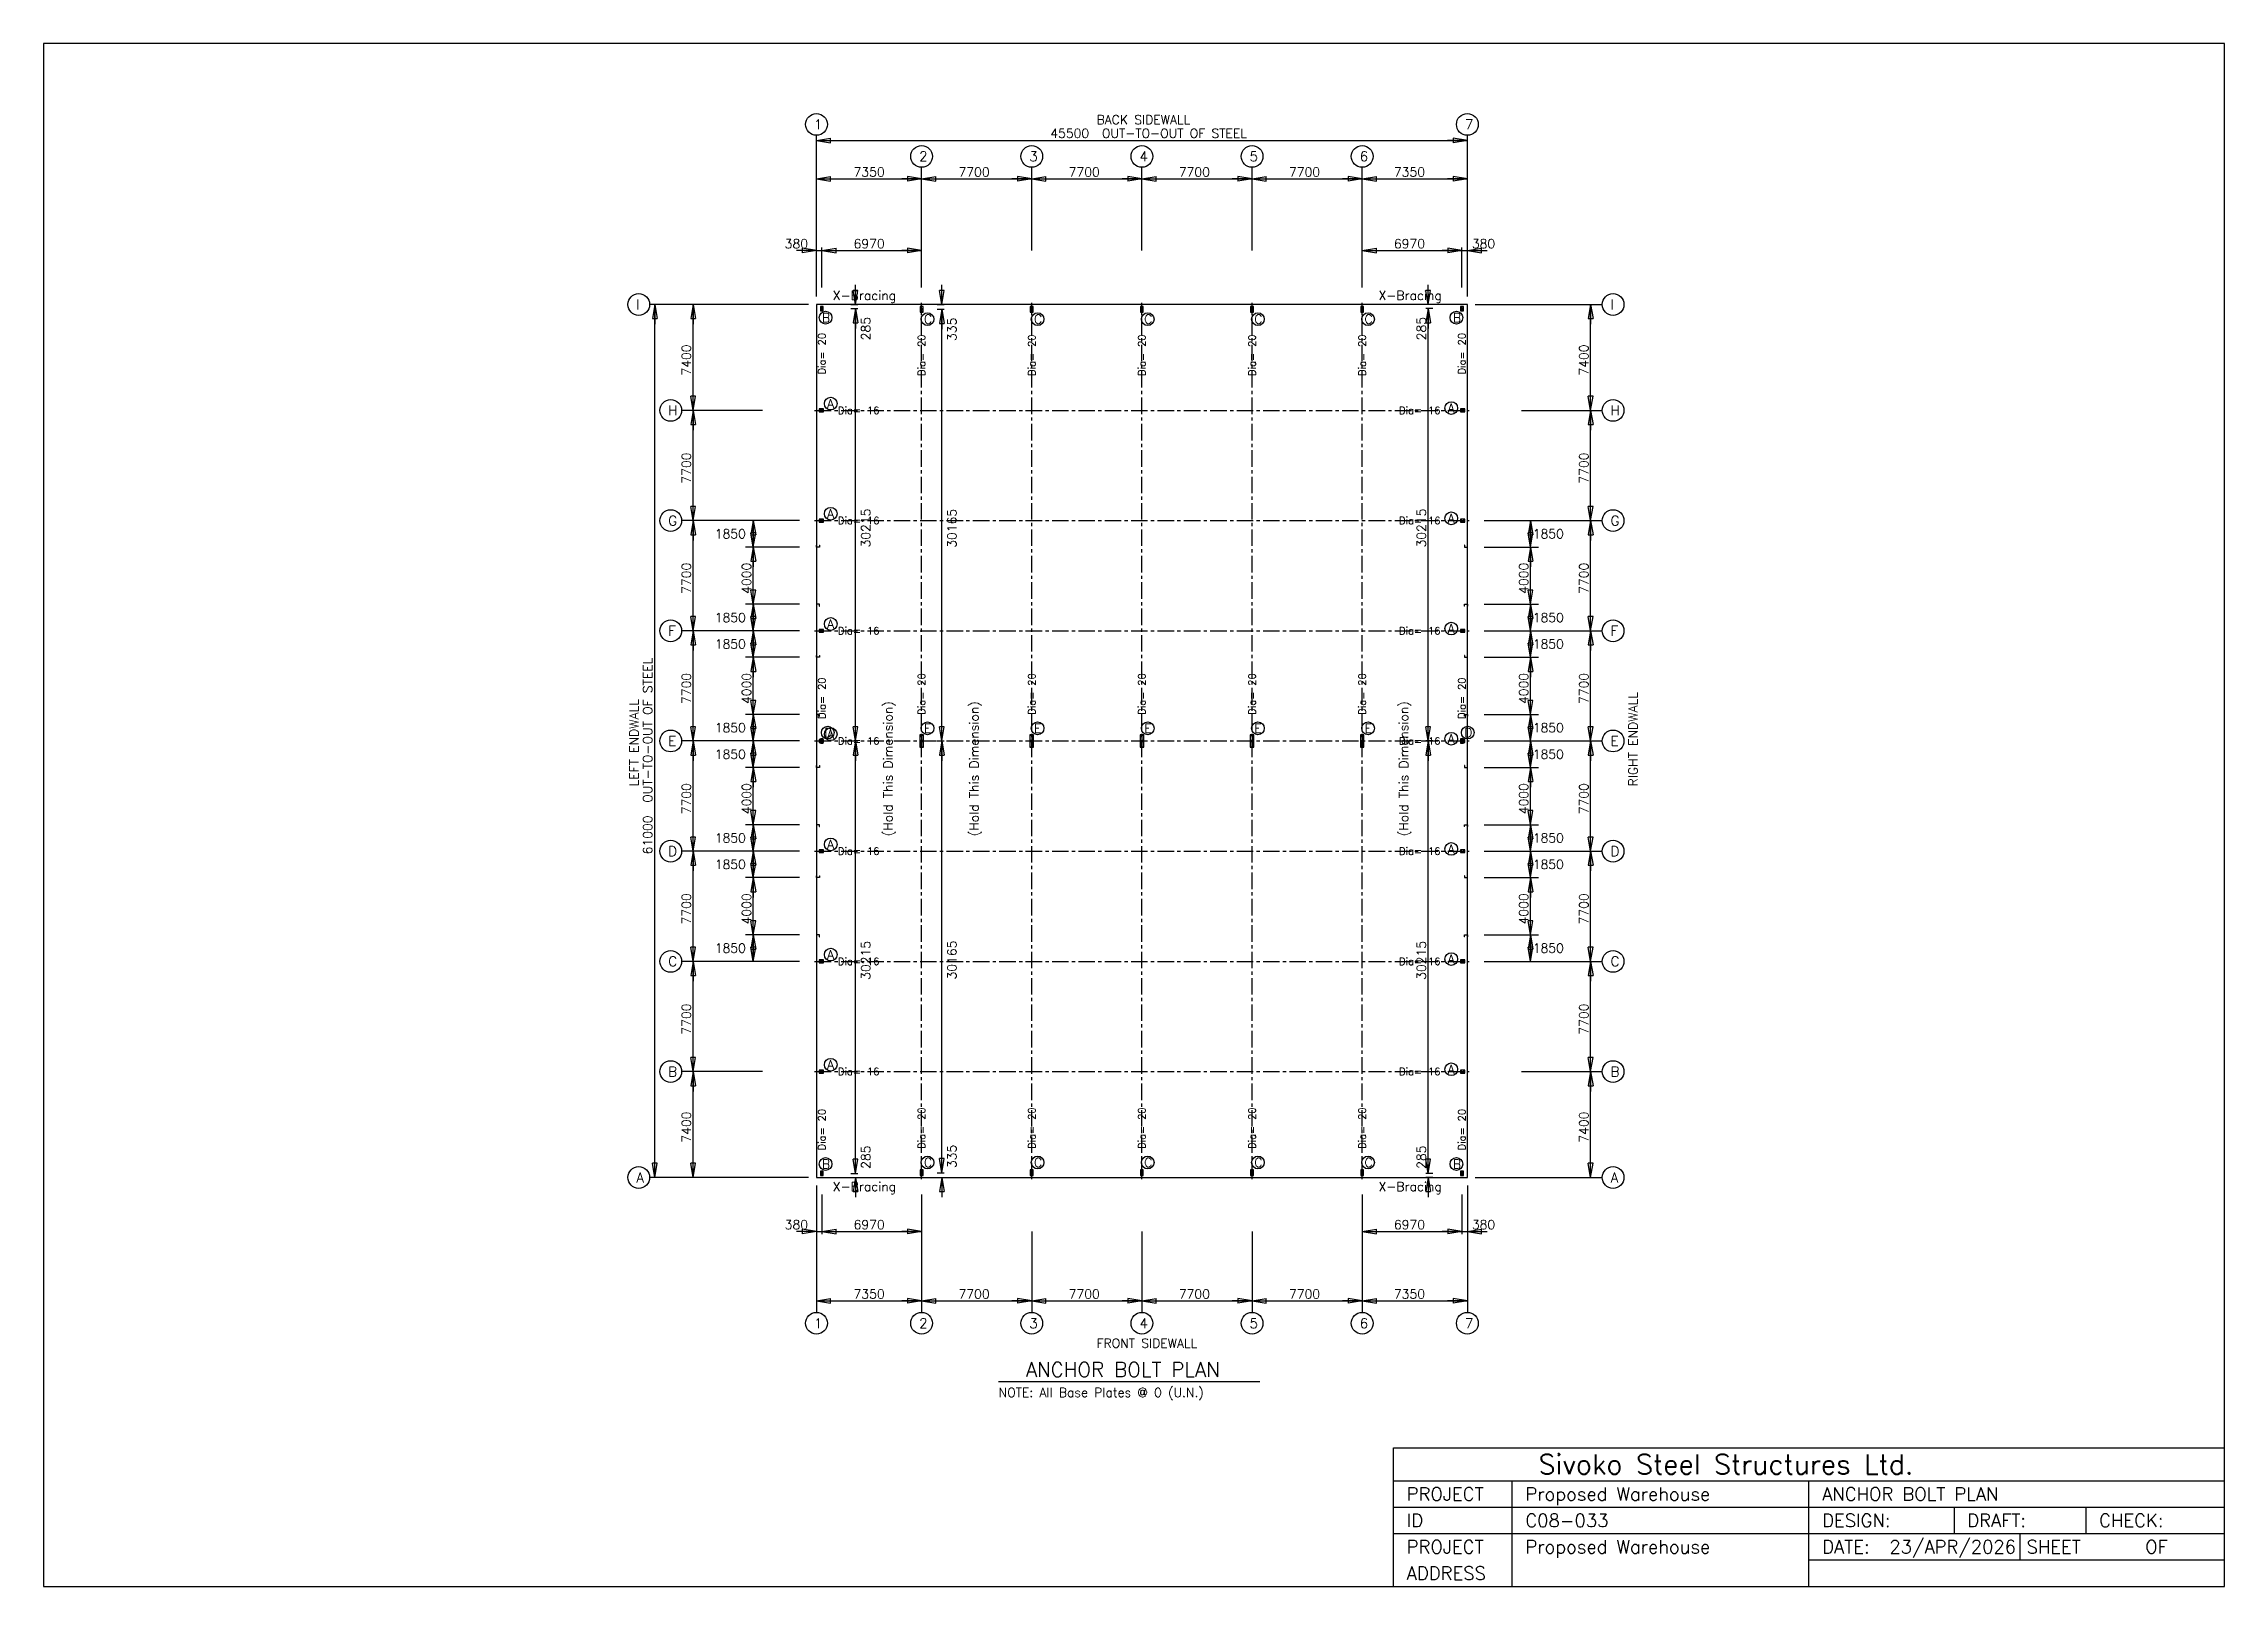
# Model space of a CAD drawing. Extents: x 0 to 152445, y 0 to 107800.
import ezdxf

# ---------------------------------------------------------------- set-up
doc = ezdxf.new("R2010")
doc.units = 0
doc.linetypes.add('CENTER', pattern=[1843.858, 1152.412, -230.482, 230.482, -230.482])
doc.linetypes.add('CONTIN', pattern=[0])
doc.layers.get('0').update_dxf_attribs({"linetype": 'CONTIN'})
for name, color, linetype in [('1', 7, 'CONTIN'), ('10', 10, 'CONTIN'), ('11', 7, 'CONTIN'), ('12', 6, 'CONTIN'), ('13', 1, 'CONTIN'), ('14', 7, 'CONTIN'), ('15', 7, 'CONTIN'), ('16', 7, 'CONTIN'), ('2', 6, 'CONTIN'), ('22', 7, 'CONTIN'), ('27', 1, 'CENTER')]:
    doc.layers.add(name, color=color, linetype=linetype)
doc.styles.add('SIMPLEX', font='SIMPLEX')

# ---------------------------------------------------------------- blocks, each defined once
blk = doc.blocks.new('WCOL')
for p, q in [((-608.474, 1186.523), (608.474, 1186.523)), ((-608.474, 0), (608.474, 0)), ((0, 1186.523), (0, 0))]:
    blk.add_line(p, q)
blk = doc.blocks.new('BOLT_0')
at = {"layer": '1'}
blk.add_circle((0, 0), 25.4, dxfattribs=at)
blk = doc.blocks.new('SCCOL')
for p, q in [((608.474, 1186.523), (0, 1186.523)), ((0, 1186.523), (0, 0)), ((0, 0), (608.474, 0)), ((608.474, 1085.111), (608.474, 1186.523)), ((608.474, 0), (608.474, 101.412))]:
    blk.add_line(p, q)
blk = doc.blocks.new('ARROW')
at = {"layer": '2'}
for p, q in [((0, 0), (-1384.277, 0)), ((0, 0), (-988.77, 164.795)), ((-988.77, 164.795), (-988.77, -164.795)), ((0, 0), (-988.77, -164.795))]:
    blk.add_line(p, q, dxfattribs=at)
blk = doc.blocks.new('ANCHOR')
for p, q in [((0, 61000.004), (0, 0)), ((45500, 61000.004), (0, 61000.004)), ((45500, 0), (45500, 61000.004)), ((0, 0), (45500, 0))]:
    blk.add_line(p, q)
at = {"layer": '10'}
for p, q in [((480, 60865.004), (280, 60865.004)), ((280, 60865.004), (280, 60565.004)), ((280, 60565.004), (480, 60565.004)), ((480, 60565.004), (480, 60865.004)), ((7450, 60865.004), (7250, 60865.004)), ((7250, 60865.004), (7250, 60465.004)), ((7250, 60465.004), (7450, 60465.004)), ((7450, 60465.004), (7450, 60865.004)), ((15149.999, 60865.004), (14949.999, 60865.004)), ((14949.999, 60865.004), (14949.999, 60465.004)), ((14949.999, 60465.004), (15149.999, 60465.004)), ((15149.999, 60465.004), (15149.999, 60865.004)), ((22849.998, 60865.004), (22649.998, 60865.004)), ((22649.998, 60865.004), (22649.998, 60465.004)), ((22649.998, 60465.004), (22849.998, 60465.004)), ((22849.998, 60465.004), (22849.998, 60865.004)), ((30549.998, 60865.004), (30349.998, 60865.004)), ((30349.998, 60865.004), (30349.998, 60465.004)), ((30349.998, 60465.004), (30549.998, 60465.004)), ((30549.998, 60465.004), (30549.998, 60865.004)), ((38250, 60865.004), (38050, 60865.004)), ((38050, 60865.004), (38050, 60465.004)), ((38050, 60465.004), (38250, 60465.004)), ((38250, 60465.004), (38250, 60865.004)), ((45220, 60865.004), (45020, 60865.004)), ((45020, 60865.004), (45020, 60565.004)), ((45020, 60565.004), (45220, 60565.004)), ((45220, 60565.004), (45220, 60865.004)), ((485, 53700.004), (184.999, 53700.004)), ((184.999, 53700.004), (184.999, 53500)), ((184.999, 53500), (485, 53500)), ((485, 53500), (485, 53700.004)), ((45315, 53700.004), (45015, 53700.004)), ((45015, 53700.004), (45015, 53500)), ((45015, 53500), (45315, 53500)), ((45315, 53500), (45315, 53700.004)), ((485, 46000), (184.999, 46000)), ((184.999, 46000), (184.999, 45800)), ((184.999, 45800), (485, 45800)), ((485, 45800), (485, 46000)), ((45315, 46000), (45015, 46000)), ((45015, 46000), (45015, 45800)), ((45015, 45800), (45315, 45800)), ((45315, 45800), (45315, 46000)), ((485, 38300), (184.999, 38300)), ((184.999, 38300), (184.999, 38100)), ((485, 38100), (485, 38300)), ((45315, 38300), (45015, 38300)), ((45015, 38300), (45015, 38100)), ((45315, 38100), (45315, 38300)), ((184.999, 38100), (485, 38100)), ((45015, 38100), (45315, 38100)), ((485, 30599.998), (184.999, 30599.998)), ((184.999, 30599.998), (184.999, 30399.998)), ((280, 30650.002), (280, 30350.002)), ((480, 30650.002), (280, 30650.002)), ((480, 30350.002), (480, 30650.002)), ((485, 30399.998), (485, 30599.998)), ((7225, 30925.002), (7225, 30075.002)), ((7475, 30925.002), (7225, 30925.002)), ((7475, 30075.002), (7475, 30925.002)), ((14924.999, 30925.002), (14924.999, 30075.002)), ((15174.999, 30925.002), (14924.999, 30925.002)), ((15174.999, 30075.002), (15174.999, 30925.002)), ((22624.998, 30925.002), (22624.998, 30075.002)), ((22874.998, 30925.002), (22624.998, 30925.002)), ((22874.998, 30075.002), (22874.998, 30925.002)), ((30324.998, 30925.002), (30324.998, 30075.002)), ((30574.998, 30925.002), (30324.998, 30925.002)), ((30574.998, 30075.002), (30574.998, 30925.002)), ((38025, 30925.002), (38025, 30075.002)), ((38275, 30925.002), (38025, 30925.002)), ((38275, 30075.002), (38275, 30925.002)), ((45315, 30599.998), (45015, 30599.998)), ((45015, 30599.998), (45015, 30399.998)), ((45020, 30650.002), (45020, 30350.002)), ((45220, 30650.002), (45020, 30650.002)), ((45220, 30350.002), (45220, 30650.002)), ((45315, 30399.998), (45315, 30599.998)), ((184.999, 30399.998), (485, 30399.998)), ((280, 30350.002), (480, 30350.002)), ((7225, 30075.002), (7475, 30075.002)), ((14924.999, 30075.002), (15174.999, 30075.002)), ((22624.998, 30075.002), (22874.998, 30075.002)), ((30324.998, 30075.002), (30574.998, 30075.002)), ((38025, 30075.002), (38275, 30075.002)), ((45015, 30399.998), (45315, 30399.998)), ((45020, 30350.002), (45220, 30350.002)), ((485, 22899.998), (184.999, 22899.998)), ((184.999, 22899.998), (184.999, 22699.998)), ((485, 22699.998), (485, 22899.998)), ((45315, 22899.998), (45015, 22899.998)), ((45015, 22899.998), (45015, 22699.998)), ((45315, 22699.998), (45315, 22899.998)), ((184.999, 22699.998), (485, 22699.998)), ((45015, 22699.998), (45315, 22699.998)), ((485, 15199.999), (184.999, 15199.999)), ((184.999, 15199.999), (184.999, 14999.999)), ((184.999, 14999.999), (485, 14999.999)), ((485, 14999.999), (485, 15199.999)), ((45315, 15199.999), (45015, 15199.999)), ((45015, 15199.999), (45015, 14999.999)), ((45015, 14999.999), (45315, 14999.999)), ((45315, 14999.999), (45315, 15199.999)), ((485, 7500), (185, 7500)), ((185, 7500), (185, 7300)), ((185, 7300), (485, 7300)), ((485, 7300), (485, 7500)), ((45315, 7500), (45015, 7500)), ((45015, 7500), (45015, 7300)), ((45015, 7300), (45315, 7300)), ((45315, 7300), (45315, 7500)), ((280, 435), (280, 135)), ((480, 435), (280, 435)), ((280, 135), (480, 135)), ((480, 135), (480, 435)), ((7250, 535), (7250, 135)), ((7450, 535), (7250, 535)), ((7250, 135), (7450, 135)), ((7450, 135), (7450, 535)), ((14949.999, 535), (14949.999, 135)), ((15149.999, 535), (14949.999, 535)), ((14949.999, 135), (15149.999, 135)), ((15149.999, 135), (15149.999, 535)), ((22649.998, 535), (22649.998, 135)), ((22849.998, 535), (22649.998, 535)), ((22649.998, 135), (22849.998, 135)), ((22849.998, 135), (22849.998, 535)), ((30349.998, 535), (30349.998, 135)), ((30549.998, 535), (30349.998, 535)), ((30349.998, 135), (30549.998, 135)), ((30549.998, 135), (30549.998, 535)), ((38050, 535), (38050, 135)), ((38250, 535), (38050, 535)), ((38050, 135), (38250, 135)), ((38250, 135), (38250, 535)), ((45020, 435), (45020, 135)), ((45220, 435), (45020, 435)), ((45020, 135), (45220, 135)), ((45220, 135), (45220, 435))]:
    blk.add_line(p, q, dxfattribs=at)
at = {"layer": '12'}
for p, q in [((0, 61553.16), (0, 72826.055)), ((45500, 61553.16), (45500, 72826.055)), ((7350, 64779.914), (7350, 70588.07)), ((15049.999, 64779.914), (15049.999, 70588.07)), ((22749.998, 64779.914), (22749.998, 70588.07)), ((30449.998, 64779.914), (30449.998, 70588.07)), ((38150, 64779.914), (38150, 70588.07)), ((0, 62186.988), (0, 64971.215)), ((380, 62186.988), (380, 64971.215)), ((7350, 62186.988), (7350, 64971.215)), ((38150, 62186.988), (38150, 64971.215)), ((45120, 62186.988), (45120, 64971.215)), ((45500, 62186.988), (45500, 64971.215)), ((-553.158, 61000.004), (-11664.713, 61000.004)), ((46053.156, 61000.004), (54926.73, 61000.004)), ((-3779.911, 53600), (-9426.729, 53600)), ((49279.914, 53600), (54926.73, 53600)), ((-3779.911, 45900), (-9426.729, 45900)), ((-1186.984, 45900), (-4966.895, 45900)), ((46686.984, 45900), (50466.898, 45900)), ((49279.914, 45900), (54926.73, 45900)), ((-1186.984, 44050), (-4966.895, 44050)), ((46686.984, 44050.004), (50466.898, 44050.004)), ((-1186.984, 40050), (-4966.895, 40050)), ((46686.984, 40050), (50466.898, 40050)), ((-3779.911, 38200), (-9426.729, 38200)), ((-1186.984, 38200), (-4966.895, 38200)), ((-1186.984, 38200), (-4966.895, 38200)), ((46686.984, 38200), (50466.898, 38200)), ((46686.984, 38200), (50466.898, 38200)), ((49279.914, 38200), (54926.73, 38200)), ((-1186.984, 36349.996), (-4966.895, 36349.996)), ((46686.984, 36350), (50466.898, 36350)), ((-1186.984, 32349.996), (-4966.895, 32349.996)), ((46686.984, 32349.996), (50466.898, 32349.996)), ((-3779.911, 30499.998), (-9426.729, 30499.998)), ((-1186.984, 30499.998), (-4966.895, 30499.998)), ((-1186.984, 30499.998), (-4966.895, 30499.998)), ((46686.984, 30499.998), (50466.898, 30499.998)), ((46686.984, 30499.998), (50466.898, 30499.998)), ((49279.914, 30499.998), (54926.73, 30499.998)), ((-1186.984, 28649.996), (-4966.895, 28649.996)), ((46686.984, 28650), (50466.898, 28650)), ((-1186.984, 24649.998), (-4966.895, 24649.998)), ((46686.984, 24649.998), (50466.898, 24649.998)), ((-3779.911, 22799.998), (-9426.729, 22799.998)), ((-1186.984, 22799.998), (-4966.895, 22799.998)), ((-1186.984, 22799.998), (-4966.895, 22799.998)), ((46686.984, 22799.998), (50466.898, 22799.998)), ((46686.984, 22799.998), (50466.898, 22799.998)), ((49279.914, 22799.998), (54926.73, 22799.998)), ((-1186.984, 20949.998), (-4966.895, 20949.998)), ((46686.984, 20949.998), (50466.898, 20949.998)), ((-1186.984, 16949.998), (-4966.895, 16949.998)), ((46686.984, 16950), (50466.898, 16950)), ((-3779.911, 15099.999), (-9426.729, 15099.999)), ((-1186.984, 15099.999), (-4966.895, 15099.999)), ((46686.984, 15099.999), (50466.898, 15099.999)), ((49279.914, 15099.999), (54926.73, 15099.999)), ((-3779.911, 7400), (-9426.729, 7400)), ((49279.914, 7400), (54926.73, 7400)), ((-553.158, 0), (-11664.713, 0)), ((46053.156, 0), (54926.73, 0)), ((0, -553.158), (0, -9426.729)), ((0, -1186.984), (0, -3971.212)), ((380, -1186.984), (380, -3971.212)), ((7350, -1186.984), (7350, -3971.212)), ((38150, -1186.984), (38150, -3971.212)), ((45120, -1186.984), (45120, -3971.212)), ((45500, -553.158), (45500, -9426.729)), ((45500, -1186.984), (45500, -3971.212)), ((7350, -3779.911), (7350, -9426.729)), ((15049.999, -3779.911), (15049.999, -9426.729)), ((22749.998, -3779.911), (22749.998, -9426.729)), ((30449.998, -3779.911), (30449.998, -9426.729)), ((38150, -3779.911), (38150, -9426.729))]:
    blk.add_line(p, q, dxfattribs=at)
at = {"layer": '13'}
for centre in [(0, 73586.648), (45500, 73586.648), (7350, 71348.664), (15049.999, 71348.664), (22749.998, 71348.664), (30449.998, 71348.664), (38150, 71348.664), (-12425.304, 61000.004), (55687.324, 61000.004), (-10187.321, 53600), (55687.324, 53600), (-10187.321, 45900), (55687.324, 45900), (-10187.321, 38200), (55687.324, 38200), (-10187.321, 30499.998), (55687.324, 30499.998), (-10187.321, 22799.998), (55687.324, 22799.998), (-10187.321, 15099.999), (55687.324, 15099.999), (-10187.321, 7400), (55687.324, 7400), (-12425.304, 0), (55687.324, 0), (0, -10187.321), (7350, -10187.321), (15049.999, -10187.321), (22749.998, -10187.321), (30449.998, -10187.321), (38150, -10187.321), (45500, -10187.321)]:
    blk.add_circle(centre, 760.592, dxfattribs=at)
at = {"layer": '15'}
blk.add_line((12735.54, -14264.939), (30989.746, -14264.939), dxfattribs=at)
at = {"layer": '16'}
for centre in [(633.531, 60079.941), (7761.988, 59974.914), (15461.984, 59974.914), (23161.984, 59974.914), (30861.986, 59974.914), (38561.988, 59974.914), (44739.707, 60079.941), (995.444, 54075.371), (44377.793, 53758.461), (995.444, 46375.371), (44377.793, 46058.457), (995.444, 38675.367), (44377.793, 38358.453), (791.987, 31088.971), (995.444, 30975.367), (7761.988, 31385.07), (15461.984, 31385.07), (23161.984, 31385.07), (30861.986, 31385.07), (38561.988, 31385.07), (44377.793, 30658.453), (45531.988, 31088.971), (995.444, 23275.367), (44377.793, 22958.455), (995.444, 15575.368), (44377.793, 15258.456), (995.444, 7875.37), (44377.793, 7558.457), (633.531, 941.189), (7761.988, 1046.209), (15461.984, 1046.209), (23161.984, 1046.209), (30861.986, 1046.209), (38561.988, 1046.209), (44739.707, 941.189)]:
    blk.add_circle(centre, 443.679, dxfattribs=at)
at = {"layer": '2'}
for p, q in [((0, 72454.977), (45500, 72454.977)), ((0, 69781.383), (45500, 69781.383)), ((0, 64768.395), (7350, 64768.395)), ((38150, 64768.395), (45500, 64768.395)), ((-11293.636, 0), (-11293.636, 61000.004)), ((-8620.041, 0), (-8620.041, 61000.004)), ((2414.007, 61000.004), (2898.02, 61000.004)), ((8433.268, 61000.004), (8917.28, 61000.004)), ((43085.996, 61000.004), (42601.98, 61000.004)), ((54120.039, 0), (54120.039, 61000.004)), ((2414.007, 60715.004), (2898.02, 60715.004)), ((2736.683, 30500.002), (2736.683, 60715.004)), ((8433.268, 60665.004), (8917.28, 60665.004)), ((8755.943, 30500.002), (8755.943, 60665.004)), ((43085.996, 60715.004), (42601.98, 60715.004)), ((42763.32, 30500.002), (42763.32, 60715.004)), ((-4413.738, 38200), (-4413.738, 45900)), ((49913.738, 38200), (49913.738, 45900)), ((-4413.738, 30499.998), (-4413.738, 38200)), ((49913.738, 30499.998), (49913.738, 38200)), ((-4413.738, 22799.998), (-4413.738, 30499.998)), ((2414.007, 30500.002), (2898.02, 30500.002)), ((2414.007, 30500.002), (2898.02, 30500.002)), ((2736.683, 285), (2736.683, 30500.002)), ((2736.683, 30500.002), (2736.683, 30500.002)), ((8433.268, 30500.002), (8917.28, 30500.002)), ((8433.268, 30500.002), (8917.28, 30500.002)), ((8755.943, 335), (8755.943, 30500.002)), ((8755.943, 30500.002), (8755.943, 30500.002)), ((43085.996, 30500.002), (42601.98, 30500.002)), ((43085.996, 30500.002), (42601.98, 30500.002)), ((42763.32, 285), (42763.32, 30500.002)), ((42763.32, 30500.002), (42763.32, 30500.002)), ((49913.738, 22799.998), (49913.738, 30499.998)), ((-4413.738, 15099.999), (-4413.738, 22799.998)), ((49913.738, 15099.999), (49913.738, 22799.998)), ((2414.007, 285), (2898.02, 285)), ((2414.007, 0), (2898.02, 0)), ((8433.268, 335), (8917.28, 335)), ((8433.268, 0), (8917.28, 0)), ((43085.996, 285), (42601.98, 285)), ((43085.996, 0), (42601.98, 0)), ((0, -3768.387), (7350, -3768.387)), ((38150, -3768.387), (45500, -3768.387)), ((0, -8620.041), (45500, -8620.041))]:
    blk.add_line(p, q, dxfattribs=at)
at = {"layer": '27'}
for p, q in [((7350, -126.765), (7350, 61126.766)), ((15049.999, -126.765), (15049.999, 61126.766)), ((22749.998, -126.765), (22749.998, 61126.766)), ((30449.998, -126.765), (30449.998, 61126.766)), ((38150, -126.765), (38150, 61126.766)), ((-126.765, 53600), (45626.766, 53600)), ((-126.765, 45900), (45626.766, 45900)), ((-126.765, 38200), (45626.766, 38200)), ((-126.765, 30499.998), (45626.766, 30499.998)), ((-126.765, 22799.998), (45626.766, 22799.998)), ((-126.765, 15099.999), (45626.766, 15099.999)), ((-126.765, 7400), (45626.766, 7400))]:
    blk.add_line(p, q, dxfattribs=at)
at = {"layer": '10'}
for name, p, xscale, yscale, zscale, rotation in [('WCOL', (380, 60850.004), 0.11504199, 0.221656, 0.221656, 180), ('WCOL', (7350, 60850.004), 0.14380248, 0.31016668, 0.31016668, 180), ('WCOL', (15049.999, 60850.004), 0.14380248, 0.31016668, 0.31016668, 180), ('WCOL', (22749.998, 60850.004), 0.14380248, 0.31016668, 0.31016668, 180), ('WCOL', (30449.998, 60850.004), 0.14380248, 0.31016668, 0.31016668, 180), ('WCOL', (38150, 60850.004), 0.14380248, 0.31016668, 0.31016668, 180), ('WCOL', (45120, 60850.004), 0.11504199, 0.221656, 0.221656, 180), ('WCOL', (200, 53600), 0.09039012, 0.18962964, 0.18962964, -90), ('WCOL', (45300, 53600), 0.09039012, 0.18962964, 0.18962964, 90), ('WCOL', (200, 45900), 0.09039012, 0.18962964, 0.18962964, -90), ('WCOL', (45300, 45900), 0.09039012, 0.18962964, 0.18962964, 90), ('SCCOL', (0, 44050), -0.208719, 0.17125664, 0.17125664, -90), ('SCCOL', (45500, 44050.004), 0.20871904, 0.17125664, 0.17125664, 90), ('SCCOL', (0, 40050), 0.20871904, 0.17125664, 0.17125664, -90), ('SCCOL', (45500, 40050), -0.208719, 0.17125664, 0.17125664, 90), ('WCOL', (200, 38200), 0.09039012, 0.18962964, 0.18962964, -90), ('WCOL', (45300, 38200), 0.09039012, 0.18962964, 0.18962964, 90), ('SCCOL', (0, 36349.996), -0.208719, 0.17125664, 0.17125664, -90), ('SCCOL', (45500, 36350), 0.20871904, 0.17125664, 0.17125664, 90), ('SCCOL', (0, 32349.996), 0.20871904, 0.17125664, 0.17125664, -90), ('SCCOL', (45500, 32349.996), -0.208719, 0.17125664, 0.17125664, 90), ('WCOL', (200, 30499.998), 0.09039012, 0.18962964, 0.18962964, -90), ('WCOL', (45300, 30499.998), 0.09039012, 0.18962964, 0.18962964, 90), ('SCCOL', (0, 28649.996), -0.208719, 0.17125664, 0.17125664, -90), ('SCCOL', (45500, 28650), 0.20871904, 0.17125664, 0.17125664, 90), ('SCCOL', (0, 24649.998), 0.20871904, 0.17125664, 0.17125664, -90), ('SCCOL', (45500, 24649.998), -0.208719, 0.17125664, 0.17125664, 90), ('WCOL', (200, 22799.998), 0.09039012, 0.18962964, 0.18962964, -90), ('WCOL', (45300, 22799.998), 0.09039012, 0.18962964, 0.18962964, 90), ('SCCOL', (0, 20949.998), -0.208719, 0.17125664, 0.17125664, -90), ('SCCOL', (45500, 20949.998), 0.20871904, 0.17125664, 0.17125664, 90), ('SCCOL', (0, 16949.998), 0.20871904, 0.17125664, 0.17125664, -90), ('SCCOL', (45500, 16950), -0.208719, 0.17125664, 0.17125664, 90), ('WCOL', (200, 15099.999), 0.09039012, 0.18962964, 0.18962964, -90), ('WCOL', (45300, 15099.999), 0.09039012, 0.18962964, 0.18962964, 90), ('WCOL', (200, 7400), 0.09039012, 0.18962964, 0.18962964, -90), ('WCOL', (45300, 7400), 0.09039012, 0.18962964, 0.18962964, 90)]:
    blk.add_blockref(name, p, dxfattribs=dict(at, xscale=xscale, yscale=yscale, zscale=zscale, rotation=rotation))
for name, p, xscale, yscale, zscale in [('BOLT_0', (330, 60765.004), 0.39370076, 0.39370076, 0.39370076), ('BOLT_0', (330, 60665.004), 0.39370076, 0.39370076, 0.39370076), ('BOLT_0', (430, 60765.004), 0.39370076, 0.39370076, 0.39370076), ('BOLT_0', (430, 60665.004), 0.39370076, 0.39370076, 0.39370076), ('BOLT_0', (7300, 60715.004), 0.39370076, 0.39370076, 0.39370076), ('BOLT_0', (7300, 60615.004), 0.39370076, 0.39370076, 0.39370076), ('BOLT_0', (7400, 60715.004), 0.39370076, 0.39370076, 0.39370076), ('BOLT_0', (7400, 60615.004), 0.39370076, 0.39370076, 0.39370076), ('BOLT_0', (14999.999, 60715.004), 0.39370076, 0.39370076, 0.39370076), ('BOLT_0', (14999.999, 60615.004), 0.39370076, 0.39370076, 0.39370076), ('BOLT_0', (15099.999, 60715.004), 0.39370076, 0.39370076, 0.39370076), ('BOLT_0', (15099.999, 60615.004), 0.39370076, 0.39370076, 0.39370076), ('BOLT_0', (22699.998, 60715.004), 0.39370076, 0.39370076, 0.39370076), ('BOLT_0', (22699.998, 60615.004), 0.39370076, 0.39370076, 0.39370076), ('BOLT_0', (22799.998, 60715.004), 0.39370076, 0.39370076, 0.39370076), ('BOLT_0', (22799.998, 60615.004), 0.39370076, 0.39370076, 0.39370076), ('BOLT_0', (30399.998, 60715.004), 0.39370076, 0.39370076, 0.39370076), ('BOLT_0', (30399.998, 60615.004), 0.39370076, 0.39370076, 0.39370076), ('BOLT_0', (30499.998, 60715.004), 0.39370076, 0.39370076, 0.39370076), ('BOLT_0', (30499.998, 60615.004), 0.39370076, 0.39370076, 0.39370076), ('BOLT_0', (38100, 60715.004), 0.39370076, 0.39370076, 0.39370076), ('BOLT_0', (38100, 60615.004), 0.39370076, 0.39370076, 0.39370076), ('BOLT_0', (38200, 60715.004), 0.39370076, 0.39370076, 0.39370076), ('BOLT_0', (38200, 60615.004), 0.39370076, 0.39370076, 0.39370076), ('BOLT_0', (45070, 60765.004), 0.39370076, 0.39370076, 0.39370076), ('BOLT_0', (45070, 60665.004), 0.39370076, 0.39370076, 0.39370076), ('BOLT_0', (45170, 60765.004), 0.39370076, 0.39370076, 0.39370076), ('BOLT_0', (45170, 60665.004), 0.39370076, 0.39370076, 0.39370076), ('BOLT_0', (285, 53650.004), 0.31496062, 0.31496062, 0.31496062), ('BOLT_0', (285, 53550), 0.31496062, 0.31496062, 0.31496062), ('BOLT_0', (385, 53650.004), 0.31496062, 0.31496062, 0.31496062), ('BOLT_0', (385, 53550), 0.31496062, 0.31496062, 0.31496062), ('BOLT_0', (45115, 53650.004), 0.31496062, 0.31496062, 0.31496062), ('BOLT_0', (45115, 53550), 0.31496062, 0.31496062, 0.31496062), ('BOLT_0', (45215, 53650.004), 0.31496062, 0.31496062, 0.31496062), ('BOLT_0', (45215, 53550), 0.31496062, 0.31496062, 0.31496062), ('BOLT_0', (285, 45950), 0.31496062, 0.31496062, 0.31496062), ('BOLT_0', (285, 45850), 0.31496062, 0.31496062, 0.31496062), ('BOLT_0', (385, 45950), 0.31496062, 0.31496062, 0.31496062), ('BOLT_0', (385, 45850), 0.31496062, 0.31496062, 0.31496062), ('BOLT_0', (45115, 45950), 0.31496062, 0.31496062, 0.31496062), ('BOLT_0', (45115, 45850), 0.31496062, 0.31496062, 0.31496062), ('BOLT_0', (45215, 45950), 0.31496062, 0.31496062, 0.31496062), ('BOLT_0', (45215, 45850), 0.31496062, 0.31496062, 0.31496062), ('BOLT_0', (285, 38250), 0.31496062, 0.31496062, 0.31496062), ('BOLT_0', (285, 38150), 0.31496062, 0.31496062, 0.31496062), ('BOLT_0', (385, 38250), 0.31496062, 0.31496062, 0.31496062), ('BOLT_0', (385, 38150), 0.31496062, 0.31496062, 0.31496062), ('BOLT_0', (45115, 38250), 0.31496062, 0.31496062, 0.31496062), ('BOLT_0', (45115, 38150), 0.31496062, 0.31496062, 0.31496062), ('BOLT_0', (45215, 38250), 0.31496062, 0.31496062, 0.31496062), ('BOLT_0', (45215, 38150), 0.31496062, 0.31496062, 0.31496062), ('BOLT_0', (285, 30549.998), 0.31496062, 0.31496062, 0.31496062), ('WCOL', (380, 30386.402), 0.1643457, 0.1914838, 0.1914838), ('BOLT_0', (330, 30550.002), 0.39370076, 0.39370076, 0.39370076), ('BOLT_0', (385, 30549.998), 0.31496062, 0.31496062, 0.31496062), ('BOLT_0', (430, 30550.002), 0.39370076, 0.39370076, 0.39370076), ('WCOL', (7350, 30090.303), 0.19721482, 0.69058912, 0.69058912), ('BOLT_0', (7300, 30550.002), 0.39370076, 0.39370076, 0.39370076), ('BOLT_0', (7400, 30550.002), 0.39370076, 0.39370076, 0.39370076), ('WCOL', (15049.999, 30090.303), 0.19721482, 0.69058912, 0.69058912), ('BOLT_0', (14999.999, 30550.002), 0.39370076, 0.39370076, 0.39370076), ('BOLT_0', (15099.999, 30550.002), 0.39370076, 0.39370076, 0.39370076), ('WCOL', (22749.998, 30090.303), 0.19721482, 0.69058912, 0.69058912), ('BOLT_0', (22699.998, 30550.002), 0.39370076, 0.39370076, 0.39370076), ('BOLT_0', (22799.998, 30550.002), 0.39370076, 0.39370076, 0.39370076), ('WCOL', (30449.998, 30090.303), 0.19721482, 0.69058912, 0.69058912), ('BOLT_0', (30399.998, 30550.002), 0.39370076, 0.39370076, 0.39370076), ('BOLT_0', (30499.998, 30550.002), 0.39370076, 0.39370076, 0.39370076), ('WCOL', (38150, 30090.303), 0.19721482, 0.69058912, 0.69058912), ('BOLT_0', (38100, 30550.002), 0.39370076, 0.39370076, 0.39370076), ('BOLT_0', (38200, 30550.002), 0.39370076, 0.39370076, 0.39370076), ('WCOL', (45120, 30386.402), 0.1643457, 0.1914838, 0.1914838), ('BOLT_0', (45070, 30550.002), 0.39370076, 0.39370076, 0.39370076), ('BOLT_0', (45115, 30549.998), 0.31496062, 0.31496062, 0.31496062), ('BOLT_0', (45170, 30550.002), 0.39370076, 0.39370076, 0.39370076), ('BOLT_0', (45215, 30549.998), 0.31496062, 0.31496062, 0.31496062), ('BOLT_0', (285, 30449.998), 0.31496062, 0.31496062, 0.31496062), ('BOLT_0', (330, 30450.002), 0.39370076, 0.39370076, 0.39370076), ('BOLT_0', (385, 30449.998), 0.31496062, 0.31496062, 0.31496062), ('BOLT_0', (430, 30450.002), 0.39370076, 0.39370076, 0.39370076), ('BOLT_0', (7300, 30450.002), 0.39370076, 0.39370076, 0.39370076), ('BOLT_0', (7400, 30450.002), 0.39370076, 0.39370076, 0.39370076), ('BOLT_0', (14999.999, 30450.002), 0.39370076, 0.39370076, 0.39370076), ('BOLT_0', (15099.999, 30450.002), 0.39370076, 0.39370076, 0.39370076), ('BOLT_0', (22699.998, 30450.002), 0.39370076, 0.39370076, 0.39370076), ('BOLT_0', (22799.998, 30450.002), 0.39370076, 0.39370076, 0.39370076), ('BOLT_0', (30399.998, 30450.002), 0.39370076, 0.39370076, 0.39370076), ('BOLT_0', (30499.998, 30450.002), 0.39370076, 0.39370076, 0.39370076), ('BOLT_0', (38100, 30450.002), 0.39370076, 0.39370076, 0.39370076), ('BOLT_0', (38200, 30450.002), 0.39370076, 0.39370076, 0.39370076), ('BOLT_0', (45070, 30450.002), 0.39370076, 0.39370076, 0.39370076), ('BOLT_0', (45115, 30449.998), 0.31496062, 0.31496062, 0.31496062), ('BOLT_0', (45170, 30450.002), 0.39370076, 0.39370076, 0.39370076), ('BOLT_0', (45215, 30449.998), 0.31496062, 0.31496062, 0.31496062), ('BOLT_0', (285, 22849.998), 0.31496062, 0.31496062, 0.31496062), ('BOLT_0', (285, 22749.998), 0.31496062, 0.31496062, 0.31496062), ('BOLT_0', (385, 22849.998), 0.31496062, 0.31496062, 0.31496062), ('BOLT_0', (385, 22749.998), 0.31496062, 0.31496062, 0.31496062), ('BOLT_0', (45115, 22849.998), 0.31496062, 0.31496062, 0.31496062), ('BOLT_0', (45115, 22749.998), 0.31496062, 0.31496062, 0.31496062), ('BOLT_0', (45215, 22849.998), 0.31496062, 0.31496062, 0.31496062), ('BOLT_0', (45215, 22749.998), 0.31496062, 0.31496062, 0.31496062), ('BOLT_0', (285, 15149.999), 0.31496062, 0.31496062, 0.31496062), ('BOLT_0', (285, 15049.999), 0.31496062, 0.31496062, 0.31496062), ('BOLT_0', (385, 15149.999), 0.31496062, 0.31496062, 0.31496062), ('BOLT_0', (385, 15049.999), 0.31496062, 0.31496062, 0.31496062), ('BOLT_0', (45115, 15149.999), 0.31496062, 0.31496062, 0.31496062), ('BOLT_0', (45115, 15049.999), 0.31496062, 0.31496062, 0.31496062), ('BOLT_0', (45215, 15149.999), 0.31496062, 0.31496062, 0.31496062), ('BOLT_0', (45215, 15049.999), 0.31496062, 0.31496062, 0.31496062), ('BOLT_0', (285, 7450), 0.31496062, 0.31496062, 0.31496062), ('BOLT_0', (285, 7350), 0.31496062, 0.31496062, 0.31496062), ('BOLT_0', (385, 7450), 0.31496062, 0.31496062, 0.31496062), ('BOLT_0', (385, 7350), 0.31496062, 0.31496062, 0.31496062), ('BOLT_0', (45115, 7450), 0.31496062, 0.31496062, 0.31496062), ('BOLT_0', (45115, 7350), 0.31496062, 0.31496062, 0.31496062), ('BOLT_0', (45215, 7450), 0.31496062, 0.31496062, 0.31496062), ('BOLT_0', (45215, 7350), 0.31496062, 0.31496062, 0.31496062), ('WCOL', (380, 150), 0.11504199, 0.221656, 0.221656), ('BOLT_0', (330, 335), 0.39370076, 0.39370076, 0.39370076), ('BOLT_0', (330, 235), 0.39370076, 0.39370076, 0.39370076), ('BOLT_0', (430, 335), 0.39370076, 0.39370076, 0.39370076), ('BOLT_0', (430, 235), 0.39370076, 0.39370076, 0.39370076), ('WCOL', (7350, 150), 0.14380248, 0.31016668, 0.31016668), ('BOLT_0', (7300, 385), 0.39370076, 0.39370076, 0.39370076), ('BOLT_0', (7300, 285), 0.39370076, 0.39370076, 0.39370076), ('BOLT_0', (7400, 385), 0.39370076, 0.39370076, 0.39370076), ('BOLT_0', (7400, 285), 0.39370076, 0.39370076, 0.39370076), ('WCOL', (15049.999, 150), 0.14380248, 0.31016668, 0.31016668), ('BOLT_0', (14999.999, 385), 0.39370076, 0.39370076, 0.39370076), ('BOLT_0', (14999.999, 285), 0.39370076, 0.39370076, 0.39370076), ('BOLT_0', (15099.999, 385), 0.39370076, 0.39370076, 0.39370076), ('BOLT_0', (15099.999, 285), 0.39370076, 0.39370076, 0.39370076), ('WCOL', (22749.998, 150), 0.14380248, 0.31016668, 0.31016668), ('BOLT_0', (22699.998, 385), 0.39370076, 0.39370076, 0.39370076), ('BOLT_0', (22699.998, 285), 0.39370076, 0.39370076, 0.39370076), ('BOLT_0', (22799.998, 385), 0.39370076, 0.39370076, 0.39370076), ('BOLT_0', (22799.998, 285), 0.39370076, 0.39370076, 0.39370076), ('WCOL', (30449.998, 150), 0.14380248, 0.31016668, 0.31016668), ('BOLT_0', (30399.998, 385), 0.39370076, 0.39370076, 0.39370076), ('BOLT_0', (30399.998, 285), 0.39370076, 0.39370076, 0.39370076), ('BOLT_0', (30499.998, 385), 0.39370076, 0.39370076, 0.39370076), ('BOLT_0', (30499.998, 285), 0.39370076, 0.39370076, 0.39370076), ('WCOL', (38150, 150), 0.14380248, 0.31016668, 0.31016668), ('BOLT_0', (38100, 385), 0.39370076, 0.39370076, 0.39370076), ('BOLT_0', (38100, 285), 0.39370076, 0.39370076, 0.39370076), ('BOLT_0', (38200, 385), 0.39370076, 0.39370076, 0.39370076), ('BOLT_0', (38200, 285), 0.39370076, 0.39370076, 0.39370076), ('WCOL', (45120, 150), 0.11504199, 0.221656, 0.221656), ('BOLT_0', (45070, 335), 0.39370076, 0.39370076, 0.39370076), ('BOLT_0', (45070, 235), 0.39370076, 0.39370076, 0.39370076), ('BOLT_0', (45170, 335), 0.39370076, 0.39370076, 0.39370076), ('BOLT_0', (45170, 235), 0.39370076, 0.39370076, 0.39370076)]:
    blk.add_blockref(name, p, dxfattribs=dict(at, xscale=xscale, yscale=yscale, zscale=zscale))
at = {"layer": '2'}
for p, rotation in [((0, 72454.977), 180), ((0, 69781.383), 180), ((7350, 69781.383), 180), ((15049.999, 69781.383), 180), ((22749.998, 69781.383), 180), ((30449.998, 69781.383), 180), ((38150, 69781.383), 180), ((0, 64768.395), 360), ((380, 64768.395), 180), ((380, 64768.395), 180), ((38150, 64768.395), 180), ((45120, 64768.395), 360), ((45500, 64768.395), 180), ((-11293.636, 61000.004), 90), ((-8620.041, 61000.004), 90), ((2736.683, 61000.004), 270), ((8755.943, 61000.004), 270), ((42763.32, 61000.004), 270), ((54120.039, 61000.004), 90), ((2736.683, 60715.004), 90), ((8755.943, 60665.004), 90), ((42763.32, 60715.004), 90), ((-8620.041, 53600), 270), ((54120.039, 53600), 270), ((-8620.041, 53600), 90), ((54120.039, 53600), 90), ((-8620.041, 45900), 270), ((54120.039, 45900), 270), ((-8620.041, 45900), 90), ((-4413.738, 45900), 90), ((49913.738, 45900), 90), ((54120.039, 45900), 90), ((-4413.738, 44050), 270), ((49913.738, 44050.004), 270), ((-4413.738, 44050), 90), ((49913.738, 44050.004), 90), ((-4413.738, 40050), 270), ((49913.738, 40050), 270), ((-4413.738, 40050), 90), ((49913.738, 40050), 90), ((-8620.041, 38200), 270), ((-8620.041, 38200), 90), ((-4413.738, 38200), 270), ((-4413.738, 38200), 90), ((49913.738, 38200), 270), ((49913.738, 38200), 90), ((54120.039, 38200), 270), ((54120.039, 38200), 90), ((-4413.738, 36349.996), 270), ((49913.738, 36350), 270), ((-4413.738, 36349.996), 90), ((49913.738, 36350), 90), ((-4413.738, 32349.996), 270), ((49913.738, 32349.996), 270), ((-4413.738, 32349.996), 90), ((49913.738, 32349.996), 90), ((-8620.041, 30499.998), 270), ((-8620.041, 30499.998), 90), ((-4413.738, 30499.998), 270), ((-4413.738, 30499.998), 90), ((2736.683, 30500.002), 270), ((2736.683, 30500.002), 90), ((8755.943, 30500.002), 270), ((8755.943, 30500.002), 90), ((42763.32, 30500.002), 270), ((42763.32, 30500.002), 90), ((49913.738, 30499.998), 270), ((49913.738, 30499.998), 90), ((54120.039, 30499.998), 270), ((54120.039, 30499.998), 90), ((-4413.738, 28649.996), 270), ((49913.738, 28650), 270), ((-4413.738, 28649.996), 90), ((49913.738, 28650), 90), ((-4413.738, 24649.998), 270), ((49913.738, 24649.998), 270), ((-4413.738, 24649.998), 90), ((49913.738, 24649.998), 90), ((-8620.041, 22799.998), 270), ((-4413.738, 22799.998), 270), ((49913.738, 22799.998), 270), ((54120.039, 22799.998), 270), ((-8620.041, 22799.998), 90), ((-4413.738, 22799.998), 90), ((-4413.738, 20949.998), 270), ((49913.738, 22799.998), 90), ((49913.738, 20949.998), 270), ((54120.039, 22799.998), 90), ((-4413.738, 20949.998), 90), ((49913.738, 20949.998), 90), ((-4413.738, 16949.998), 270), ((49913.738, 16950), 270), ((-4413.738, 16949.998), 90), ((49913.738, 16950), 90), ((-8620.041, 15099.999), 270), ((-4413.738, 15099.999), 270), ((49913.738, 15099.999), 270), ((54120.039, 15099.999), 270), ((-8620.041, 15099.999), 90), ((54120.039, 15099.999), 90), ((-8620.041, 7400), 270), ((54120.039, 7400), 270), ((-8620.041, 7400), 90), ((54120.039, 7400), 90), ((2736.683, 285), 270), ((8755.943, 335), 270), ((42763.32, 285), 270), ((-11293.636, 0), 270), ((-8620.041, 0), 270), ((2736.683, 0), 90), ((8755.943, 0), 90), ((42763.32, 0), 90), ((54120.039, 0), 270), ((0, -3768.387), 360), ((380, -3768.387), 180), ((380, -3768.387), 180), ((38150, -3768.387), 180), ((45120, -3768.387), 360), ((45500, -3768.387), 180), ((0, -8620.041), 180), ((7350, -8620.041), 180), ((15049.999, -8620.041), 180), ((22749.998, -8620.041), 180), ((30449.998, -8620.041), 180), ((38150, -8620.041), 180)]:
    blk.add_blockref('ARROW', p, dxfattribs=dict(at, rotation=rotation))
for p in [(45500, 72454.977), (7350, 69781.383), (15049.999, 69781.383), (22749.998, 69781.383), (30449.998, 69781.383), (38150, 69781.383), (45500, 69781.383), (7350, 64768.395), (45120, 64768.395), (7350, -3768.387), (45120, -3768.387), (7350, -8620.041), (15049.999, -8620.041), (22749.998, -8620.041), (30449.998, -8620.041), (38150, -8620.041), (45500, -8620.041)]:
    blk.add_blockref('ARROW', p, dxfattribs=at)
at = {"layer": '11', "style": 'SIMPLEX'}
for s, height, p in [('45500', 633.827, (16348.234, 72648.578)), ('7350', 633.827, (2597.347, 69939.844)), ('7700', 633.827, (9932.347, 69939.844)), ('7700', 633.827, (17632.346, 69939.844)), ('7700', 633.827, (25332.346, 69939.844)), ('7700', 633.827, (33032.348, 69939.844)), ('7350', 633.827, (40367.348, 69939.844)), ('380', 633.827, (-2218.393, 64926.852)), ('6970', 633.827, (2597.347, 64926.852)), ('6970', 633.827, (40367.348, 64926.852)), ('380', 633.827, (45816.914, 64926.852)), ('16', 507.061, (3530.75, 53346.473)), ('16', 507.061, (42755.199, 53346.473)), ('16', 507.061, (3530.75, 45646.469)), ('16', 507.061, (42755.199, 45646.469)), ('1850', 633.827, (-7107.5, 44658.086)), ('1850', 633.827, (50072.195, 44658.09)), ('1850', 633.827, (-7107.5, 38808.086)), ('16', 507.061, (3530.75, 37946.469)), ('16', 507.061, (42755.199, 37946.469)), ('1850', 633.827, (50072.195, 38808.086)), ('1850', 633.827, (-7107.5, 36958.086)), ('1850', 633.827, (50072.195, 36958.086)), ('1850', 633.827, (-7107.5, 31108.086)), ('16', 507.061, (3530.75, 30246.467)), ('16', 507.061, (42755.199, 30246.467)), ('1850', 633.827, (50072.195, 31108.086)), ('1850', 633.827, (-7107.5, 29258.084)), ('1850', 633.827, (50072.195, 29258.086)), ('1850', 633.827, (-7107.5, 23408.086)), ('16', 507.061, (3530.75, 22546.469)), ('16', 507.061, (42755.199, 22546.469)), ('1850', 633.827, (50072.195, 23408.086)), ('1850', 633.827, (-7107.5, 21558.086)), ('1850', 633.827, (50072.195, 21558.086)), ('1850', 633.827, (-7107.5, 15708.084)), ('16', 507.061, (3530.75, 14846.469)), ('16', 507.061, (42755.199, 14846.469)), ('1850', 633.827, (50072.195, 15708.086)), ('16', 507.061, (3530.75, 7146.47)), ('16', 507.061, (42755.199, 7146.47)), ('380', 633.827, (-2218.393, -3609.931)), ('6970', 633.827, (2597.347, -3609.931)), ('6970', 633.827, (40367.348, -3609.931)), ('380', 633.827, (45816.914, -3609.931)), ('7350', 633.827, (2597.347, -8461.584)), ('7700', 633.827, (9932.347, -8461.584)), ('7700', 633.827, (17632.346, -8461.584)), ('7700', 633.827, (25332.346, -8461.584)), ('7700', 633.827, (33032.348, -8461.584)), ('7350', 633.827, (40367.348, -8461.584))]:
    blk.add_text(s, height=height, dxfattribs=at).set_placement(p)
for s, height, p in [('285', 633.827, (3765.21, 58496.609)), ('335', 633.827, (9784.47, 58446.609)), ('285', 633.827, (42604.867, 58496.609)), ('7400', 633.827, (-8778.498, 56032.348)), ('20', 507.061, (633.531, 58140.434)), ('20', 507.061, (7603.531, 58035.41)), ('20', 507.061, (15303.529, 58035.41)), ('20', 507.061, (23003.529, 58035.41)), ('20', 507.061, (30703.529, 58035.41)), ('20', 507.061, (38403.531, 58035.41)), ('20', 507.061, (45373.535, 58140.434)), ('7400', 633.827, (53961.578, 56032.348)), ('7700', 633.827, (-8778.498, 48482.348)), ('7700', 633.827, (53961.578, 48482.348)), ('30215', 633.827, (3765.211, 44022.938)), ('30165', 633.827, (9784.471, 43997.934)), ('30215', 633.827, (42604.867, 44022.938)), ('7700', 633.827, (-8778.498, 40782.348)), ('4000', 633.827, (-4572.195, 40782.344)), ('4000', 633.827, (49755.285, 40782.348)), ('7700', 633.827, (53961.578, 40782.348)), ('7700', 633.827, (-8778.498, 33082.348)), ('4000', 633.827, (-4572.195, 33082.344)), ('20', 507.061, (7603.531, 34364.055)), ('20', 507.061, (15303.529, 34364.055)), ('20', 507.061, (23003.529, 34364.055)), ('20', 507.061, (30703.529, 34364.055)), ('20', 507.061, (38403.531, 34364.055)), ('4000', 633.827, (49755.285, 33082.348)), ('7700', 633.827, (53961.578, 33082.348)), ('20', 507.061, (633.531, 34067.953)), ('20', 507.061, (45373.535, 34067.953)), ('7700', 633.827, (-8778.498, 25382.346)), ('4000', 633.827, (-4572.195, 25382.346)), ('4000', 633.827, (49755.285, 25382.346)), ('7700', 633.827, (53961.578, 25382.346)), ('61000', 633.827, (-11487.241, 22577.17)), ('7700', 633.827, (-8778.498, 17682.346)), ('4000', 633.827, (-4572.195, 17682.346)), ('4000', 633.827, (49755.285, 17682.346)), ('7700', 633.827, (53961.578, 17682.346)), ('30215', 633.827, (3765.211, 13807.934)), ('30165', 633.827, (9784.471, 13832.934)), ('30215', 633.827, (42604.867, 13807.934)), ('7700', 633.827, (-8778.498, 9982.347)), ('7700', 633.827, (53961.578, 9982.347)), ('20', 507.061, (633.531, 3920.174)), ('20', 507.061, (7603.531, 4025.194)), ('20', 507.061, (15303.529, 4025.194)), ('20', 507.061, (23003.529, 4025.194)), ('20', 507.061, (30703.529, 4025.194)), ('20', 507.061, (38403.531, 4025.194)), ('20', 507.061, (45373.535, 3920.174)), ('7400', 633.827, (-8778.498, 2432.347)), ('7400', 633.827, (53961.578, 2432.347)), ('285', 633.827, (3765.21, 601.913)), ('335', 633.827, (9784.47, 651.913)), ('285', 633.827, (42604.867, 601.913))]:
    blk.add_text(s, height=height, rotation=90, dxfattribs=at).set_placement(p)
at = {"layer": '13', "style": 'SIMPLEX'}
for s, p in [('1', (-171.133, 73244.375)), ('7', (45328.867, 73244.375)), ('2', (7178.867, 71006.391)), ('3', (14878.865, 71006.391)), ('4', (22578.865, 71006.391)), ('5', (30278.865, 71006.391)), ('6', (37978.867, 71006.391)), ('I', (-12596.438, 60657.734)), ('I', (55516.188, 60657.734)), ('H', (-10358.454, 53257.734)), ('H', (55516.188, 53257.734)), ('G', (-10358.454, 45557.734)), ('G', (55516.188, 45557.734)), ('F', (-10358.454, 37857.73)), ('F', (55516.188, 37857.73)), ('E', (-10358.454, 30157.73)), ('E', (55516.188, 30157.73)), ('D', (-10358.454, 22457.732)), ('D', (55516.188, 22457.732)), ('C', (-10358.454, 14757.733)), ('C', (55516.188, 14757.733)), ('B', (-10358.454, 7057.734)), ('B', (55516.188, 7057.734)), ('A', (-12596.438, -342.266)), ('A', (55516.188, -342.266)), ('1', (-171.133, -10529.588)), ('2', (7178.867, -10529.588)), ('3', (14878.865, -10529.588)), ('4', (22578.865, -10529.588)), ('5', (30278.865, -10529.588)), ('6', (37978.867, -10529.588)), ('7', (45328.867, -10529.588))]:
    blk.add_text(s, height=684.533, dxfattribs=at).set_placement(p)
at = {"layer": '15', "style": 'SIMPLEX'}
for s, height, p in [('BACK SIDEWALL', 633.827, (19580.867, 73599.32)), (' OUT-TO-OUT OF STEEL', 633.827, (19517.367, 72648.578)), ('FRONT SIDEWALL', 633.827, (19580.867, -11898.653)), ('ANCHOR BOLT PLAN', 1014.122, (14637.02, -13926.898)), ('NOTE: All Base Plates @ 0 (U.N.)', 633.827, (12735.54, -15342.444))]:
    blk.add_text(s, height=height, dxfattribs=at).set_placement(p)
for s, p in [(' OUT-TO-OUT OF STEEL', (-11487.241, 25746.305)), ('RIGHT ENDWALL', (57398.652, 27330.867)), ('LEFT ENDWALL', (-12437.98, 27330.867)), ('(Hold This Dimension)', (5318.085, 23844.824)), ('(Hold This Dimension)', (11337.346, 23844.824)), ('(Hold This Dimension)', (41368.902, 23844.824))]:
    blk.add_text(s, height=633.827, rotation=90, dxfattribs=at).set_placement(p)
at = {"layer": '16', "style": 'SIMPLEX'}
for s, height, p in [('B', 633.827, (380, 59763.031)), ('C', 633.827, (7508.457, 59658.008)), ('C', 633.827, (15208.454, 59658.008)), ('C', 633.827, (22908.453, 59658.008)), ('C', 633.827, (30608.453, 59658.008)), ('C', 633.827, (38308.453, 59658.008)), ('B', 633.827, (44486.176, 59763.031)), ('A', 633.827, (741.913, 53758.461)), ('Dia=', 507.061, (1502.505, 53346.473)), ('Dia=', 507.061, (40726.953, 53346.473)), ('A', 633.827, (44124.262, 53441.551)), ('A', 633.827, (741.913, 46058.457)), ('Dia=', 507.061, (1502.505, 45646.469)), ('Dia=', 507.061, (40726.953, 45646.469)), ('A', 633.827, (44124.262, 45741.543)), ('A', 633.827, (741.913, 38358.453)), ('Dia=', 507.061, (1502.505, 37946.469)), ('Dia=', 507.061, (40726.953, 37946.469)), ('A', 633.827, (44124.262, 38041.539)), ('D', 633.827, (538.457, 30772.057)), ('A', 633.827, (741.913, 30658.453)), ('Dia=', 507.061, (1502.505, 30246.467)), ('E', 633.827, (7508.457, 31068.156)), ('E', 633.827, (15208.454, 31068.156)), ('E', 633.827, (22908.453, 31068.156)), ('E', 633.827, (30608.453, 31068.156)), ('E', 633.827, (38308.453, 31068.156)), ('Dia=', 507.061, (40726.953, 30246.467)), ('A', 633.827, (44124.262, 30341.539)), ('D', 633.827, (45278.457, 30772.057)), ('A', 633.827, (741.913, 22958.455)), ('Dia=', 507.061, (1502.505, 22546.469)), ('Dia=', 507.061, (40726.953, 22546.469)), ('A', 633.827, (44124.262, 22641.543)), ('A', 633.827, (741.913, 15258.454)), ('Dia=', 507.061, (1502.505, 14846.469)), ('Dia=', 507.061, (40726.953, 14846.469)), ('A', 633.827, (44124.262, 14941.542)), ('A', 633.827, (741.913, 7558.457)), ('Dia=', 507.061, (1502.505, 7146.47)), ('Dia=', 507.061, (40726.953, 7146.47)), ('A', 633.827, (44124.262, 7241.544)), ('B', 633.827, (380, 624.276)), ('C', 633.827, (7508.457, 729.296)), ('C', 633.827, (15208.454, 729.296)), ('C', 633.827, (22908.453, 729.296)), ('C', 633.827, (30608.453, 729.296)), ('C', 633.827, (38308.453, 729.296)), ('B', 633.827, (44486.176, 624.276))]:
    blk.add_text(s, height=height, dxfattribs=at).set_placement(p)
for p in [(633.531, 56112.191), (7603.531, 56007.168), (15303.529, 56007.168), (23003.529, 56007.168), (30703.529, 56007.168), (38403.531, 56007.168), (45373.535, 56112.191), (633.531, 32039.707), (7603.531, 32335.809), (15303.529, 32335.809), (23003.529, 32335.809), (30703.529, 32335.809), (38403.531, 32335.809), (45373.535, 32039.707), (633.531, 1891.929), (7603.531, 1996.949), (15303.529, 1996.949), (23003.529, 1996.949), (30703.529, 1996.949), (38403.531, 1996.949), (45373.535, 1891.929)]:
    blk.add_text('Dia=', height=507.061, rotation=90, dxfattribs=at).set_placement(p)
at = {"layer": '2', "style": 'SIMPLEX'}
for p in [(1139.694, 61316.914), (39289.695, 61316.914), (1139.694, -950.74), (39289.695, -950.74)]:
    blk.add_text('X-Bracing', height=633.827, dxfattribs=at).set_placement(p)

msp = doc.modelspace()

# ---------------------------------------------------------------- linework, layer by layer
for p, q in [((94363.477, 0), (94363.477, 9680.26)), ((94363.477, 9680.26), (152445.047, 9680.26)), ((94363.477, 7375.437), (152445.047, 7375.437)), ((102660.844, 0), (102660.844, 7375.437)), ((123404.258, 0), (123404.258, 7375.437)), ((94363.477, 5531.577), (152445.047, 5531.577)), ((133545.484, 5531.577), (133545.484, 3687.718)), ((142764.781, 5531.577), (142764.781, 3687.718)), ((94363.477, 3687.718), (152445.047, 3687.718)), ((138155.141, 3687.718), (138155.141, 1843.859)), ((123404.258, 1843.859), (152445.047, 1843.859))]:
    msp.add_line(p, q)
at = {"layer": '22'}
for p, q in [((152445.047, 107800.43), (0, 107800.43)), ((0, 107800.43), (0, 0)), ((152445.047, 0), (152445.047, 107800.43)), ((0, 0), (152445.047, 0))]:
    msp.add_line(p, q, dxfattribs=at)

# ---------------------------------------------------------------- block references
msp.add_blockref('ANCHOR', (54024.734, 28572.135))

# ---------------------------------------------------------------- texts
at = {"layer": '14', "style": 'SIMPLEX'}
for s, height, p in [('Sivoko Steel Structures Ltd.', 1382.894, (104504.711, 7836.402)), ('PROJECT', 921.93, (95285.406, 5992.543)), ('Proposed Warehouse', 921.93, (103582.773, 5992.543)), ('ANCHOR BOLT PLAN', 921.93, (124326.188, 5992.543)), ('ID', 921.93, (95285.406, 4148.683)), ('C08-033', 921.93, (103582.773, 4148.683)), ('DESIGN:', 921.93, (124326.188, 4148.683)), ('DRAFT:', 921.93, (134467.406, 4148.683)), ('CHECK:', 921.93, (143686.703, 4148.683)), ('PROJECT', 921.93, (95285.406, 2304.824)), ('Proposed Warehouse', 921.93, (103582.773, 2304.824)), ('DATE:', 921.93, (124326.188, 2304.824)), ('23/APR/2026', 921.93, (129028.031, 2304.824)), ('SHEET', 921.93, (138616.094, 2304.824)), ('OF', 921.93, (146913.469, 2304.824)), ('ADDRESS', 921.93, (95285.406, 460.965))]:
    msp.add_text(s, height=height, dxfattribs=at).set_placement(p)

doc.saveas('drawing.dxf')
